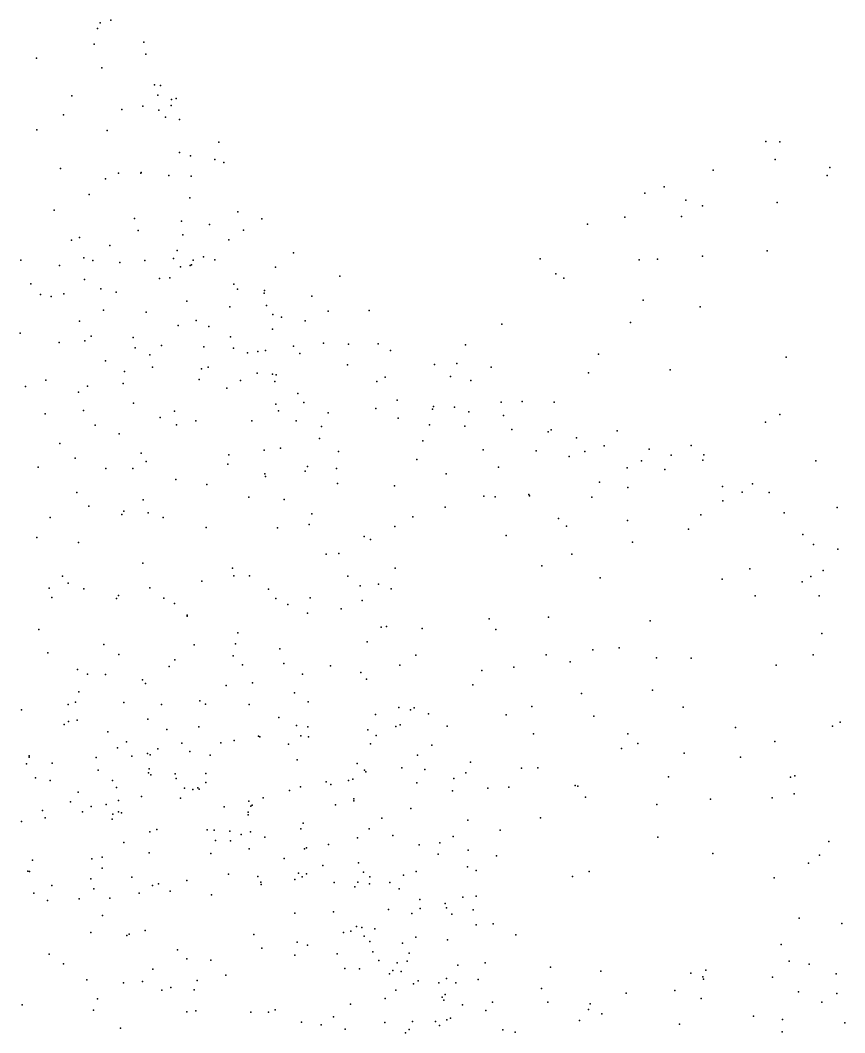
# Model space of a CAD drawing. Header units: metres. Extents: x -25 to 25, y -27.7 to 27.8.
# Drawn here: x 13.024 to 15.662, y 13.891 to 17.13 of the extents above; entities that cross this region are included whole.
import ezdxf

# ---------------------------------------------------------------- set-up
doc = ezdxf.new("R2010")
doc.units = ezdxf.units.M

msp = doc.modelspace()

# ---------------------------------------------------------------- linework, layer by layer
for p in [(13.2789, 17.1221, 7.1758), (13.3129, 17.13, 6.8849), (13.271, 17.1037, 7.3395), (13.26, 17.053, 7.528), (13.4187, 17.0604, 6.2499), (13.0757, 17.0087, 8.0213), (13.4252, 17.0216, 6.5827), (13.2845, 16.9776, 7.6849), (13.4529, 16.9235, 7.4544), (13.4727, 16.9211, 6.1775), (13.1885, 16.8883, 5.3817), (13.4637, 16.8903, 6.8459), (13.5227, 16.8798, 7.3221), (13.4155, 16.8547, 5.8336), (13.5061, 16.8577, 6.641), (13.5079, 16.8766, 6.3474), (13.1615, 16.8279, 8.0688), (13.349, 16.8445, 5.6148), (13.4669, 16.842, 7.6437), (13.4878, 16.8198, 6.0328), (13.5332, 16.8122, 6.9671), (13.0762, 16.7794, 5.2314), (13.3018, 16.7776, 7.9653), (13.6589, 16.7398, 7.2969), (15.4091, 16.7425, -0.9526), (15.4534, 16.7411, -1.197), (13.5332, 16.7066, 6.2145), (13.5687, 16.6961, 7.7189), (13.646, 16.6846, 7.0801), (15.4389, 16.684, -1.4771), (13.1522, 16.6556, 8.2288), (13.6744, 16.6754, 7.5651), (15.6134, 16.6593, -1.6811), (13.2968, 16.6223, 8.1183), (13.3377, 16.6408, 5.616), (13.4093, 16.641, 5.8004), (13.4108, 16.6431, 7.9965), (13.499, 16.6333, 6.0574), (13.5708, 16.6314, 6.671), (15.2408, 16.6502, -0.8192), (15.6057, 16.6334, -0.2618), (15.0835, 16.5974, -0.5725), (13.2435, 16.5726, 5.4921), (13.5665, 16.5616, 6.4462), (15.0218, 16.5772, -0.3574), (15.1526, 16.5542, -1.2612), (13.1317, 16.5223, 5.3357), (15.2068, 16.536, -1.5518), (15.4451, 16.547, -0.1148), (13.3887, 16.496, 8.1248), (13.7192, 16.5172, 7.695), (13.7964, 16.4951, 7.3771), (14.9583, 16.5, -0.7555), (15.1391, 16.5026, -0.0464), (13.4013, 16.4578, 5.887), (13.5395, 16.4869, 7.981), (13.6289, 16.4767, 6.8218), (13.7379, 16.4582, 7.0387), (14.8389, 16.4777, -0.2385), (13.188, 16.4264, 8.3415), (13.2127, 16.4346, 1.7228), (13.5436, 16.4431, 3.8838), (13.691, 16.4277, 3.5365), (13.3106, 16.4091, 1.1964), (13.5255, 16.3929, 6.2671), (15.4137, 16.3924, 0.1053), (13.0254, 16.362, 0.4289), (13.2266, 16.3703, 5.5699), (13.2561, 16.3615, 3.8406), (13.4222, 16.3611, 6.0213), (13.514, 16.3677, 1.7104), (13.5767, 16.3629, 1.2419), (13.6095, 16.3727, 6.6779), (13.6458, 16.3636, 3.3292), (13.8977, 16.3855, 3.9272), (14.6868, 16.3662, -0.5845), (15.0039, 16.3635, -1.3034), (15.0623, 16.3657, -1.6067), (15.2066, 16.3748, 0.1424), (13.149, 16.3452, 0.9154), (13.3422, 16.3545, 3.5276), (13.5364, 16.341, 4.1862), (13.5674, 16.3449, 8.0364), (13.5718, 16.3473, 6.4651), (13.84, 16.3401, 7.3597), (13.2287, 16.3006, 4.0557), (13.4686, 16.3034, 1.9171), (13.5026, 16.3061, 0.9679), (14.0456, 16.3114, 3.6657), (14.7368, 16.3188, 0.0175), (14.7632, 16.3046, -0.8338), (13.0578, 16.2866, 8.4771), (13.2818, 16.271, 0.6807), (13.7064, 16.2851, 6.8422), (13.7182, 16.2691, 7.8756), (13.8055, 16.2655, 1.3135), (13.0882, 16.2525, 5.3114), (13.1229, 16.2464, 3.7001), (13.1632, 16.255, 5.4554), (13.3303, 16.2597, 5.8461), (13.556, 16.2307, 0.72), (13.8035, 16.2569, 7.0515), (13.9562, 16.2473, 3.2417), (15.0164, 16.234, 0.2285), (13.2903, 16.2029, 3.2507), (13.6939, 16.2134, 1.9032), (13.8116, 16.2173, 0.9705), (14.0084, 16.1995, 4.1457), (14.1395, 16.2013, 3.3965), (15.1988, 16.2133, -1.9738), (13.2127, 16.1677, 5.6159), (13.426, 16.196, 0.4873), (13.5864, 16.169, 6.4422), (13.8322, 16.1884, 3.0019), (13.8596, 16.18, 7.3284), (13.9347, 16.1679, 1.6226), (13.5287, 16.1531, 4.4061), (13.6271, 16.1505, 8.0355), (13.8302, 16.1418, 7.6645), (14.564, 16.1576, 0.0025), (14.9761, 16.1635, -1.7046), (13.0235, 16.1285, 8.5294), (13.2298, 16.1042, 4.358), (13.2509, 16.1191, 2.306), (13.3847, 16.1153, 3.0099), (13.6964, 16.117, 6.6121), (13.1475, 16.0989, 5.3589), (13.3909, 16.0815, 0.1696), (13.4753, 16.089, 2.2583), (13.6108, 16.0847, 0.3406), (13.7058, 16.0807, 2.1219), (13.7835, 16.0697, 4.4279), (13.8086, 16.0733, 6.8338), (13.8981, 16.0873, 1.9007), (13.9939, 16.0967, 0.9175), (14.074, 16.0939, 1.2632), (14.1687, 16.0943, 3.0905), (14.2078, 16.0729, 4.0452), (14.448, 16.0913, -0.5231), (13.2961, 16.0402, 5.755), (13.4379, 16.0598, 8.2546), (13.7507, 16.066, 2.7818), (13.9176, 16.0643, 0.638), (14.8739, 16.0612, -1.5399), (15.4742, 16.0518, -2.1732), (13.3575, 16.0058, 5.9137), (13.4464, 16.0203, 2.7517), (13.6039, 16.0151, 6.31), (13.6248, 16.0206, 2.6134), (14.0706, 16.0279, 2.7779), (14.3489, 16.0288, 3.3141), (14.4206, 16.0319, -0.1043), (14.5305, 16.0205, -0.7355), (15.1025, 16.0119, 0.3573), (13.1054, 15.979, 2.5208), (13.5956, 15.981, 0.096), (13.7283, 15.9778, 6.4127), (13.7817, 16.0011, 7.8043), (13.8309, 15.9979, 6.6621), (13.8381, 15.9747, 2.4032), (13.8425, 15.9959, 0.2715), (14.1642, 15.9737, 0.6592), (14.1909, 15.9876, 0.8766), (14.4003, 15.9901, 3.562), (14.465, 15.9776, 0.1076), (14.8414, 16.0016, 0.3431), (13.0407, 15.9579, 5.1276), (13.2094, 15.9404, 8.4328), (13.2385, 15.959, 5.5318), (13.3532, 15.9683, -0.0316), (13.6845, 15.953, 7.9721), (13.9118, 15.9353, 6.7951), (13.9312, 15.907, 7.2614), (14.2298, 15.9148, 2.6331), (14.5619, 15.9084, 3.1435), (14.6297, 15.9105, 0.3479), (14.7319, 15.9084, -1.056), (13.2263, 15.8812, 4.5088), (13.3859, 15.905, 8.2893), (13.517, 15.8791, 8.1576), (13.8411, 15.9014, 7.6279), (13.8495, 15.8801, 6.4437), (14.0085, 15.8741, 2.2601), (14.1616, 15.8879, 4.26), (14.3429, 15.8857, 1.2708), (14.3461, 15.8943, 0.5259), (14.4127, 15.8926, 3.8272), (14.459, 15.8768, 0.8027), (13.1037, 15.8705, -0.262), (13.4709, 15.8589, 6.0188), (13.5854, 15.8481, 6.1246), (13.7643, 15.848, 7.8108), (13.9066, 15.8483, 7.4351), (14.2329, 15.8565, 0.2525), (14.57, 15.865, 3.4855), (15.4078, 15.8436, -2.1963), (15.4538, 15.8682, 0.3503), (13.2627, 15.8344, 5.4348), (13.5237, 15.8355, -0.1219), (13.9873, 15.8304, 0.0619), (14.3328, 15.8353, -0.2215), (14.4455, 15.8318, -0.6516), (14.5968, 15.8204, 0.97), (14.713, 15.8137, 0.7507), (14.7219, 15.8191, 2.8494), (14.9337, 15.8166, 3.0623), (13.15, 15.7763, 8.4288), (13.3401, 15.8071, -0.2276), (13.9814, 15.7917, 6.6126), (14.3115, 15.7842, 1.7014), (14.8028, 15.7945, 3.3211), (13.4105, 15.7453, 5.7868), (13.8036, 15.7548, 6.2594), (13.8565, 15.761, 7.5534), (14.0416, 15.7504, 6.9191), (14.5048, 15.7559, 1.4238), (14.6743, 15.7522, 1.2415), (14.8295, 15.7501, 2.6488), (14.8916, 15.7686, -1.8098), (15.0363, 15.7574, 3.2508), (15.1703, 15.7694, 3.0739), (13.1996, 15.7289, -0.412), (13.4263, 15.7184, 8.1998), (13.6907, 15.7393, 4.5912), (14.292, 15.7242, 4.1606), (14.7802, 15.7347, -1.3497), (15.0112, 15.7207, -1.9907), (15.1059, 15.739, 2.7122), (15.2074, 15.7225, 0.4855), (15.2106, 15.74, -2.1317), (15.5691, 15.7203, -2.2529), (13.0804, 15.7003, 5.0639), (13.2973, 15.6956, 5.3654), (13.3839, 15.6961, 5.5992), (13.6881, 15.7099, 7.8701), (13.8058, 15.6787, -0.224), (13.935, 15.6869, 7.4142), (13.9424, 15.7019, 6.3981), (14.0356, 15.6954, 7.1076), (14.554, 15.7001, -0.7908), (14.9655, 15.6983, 1.1692), (15.0859, 15.6924, 0.7607), (13.5216, 15.6605, 5.8945), (13.8084, 15.6707, 7.6865), (14.0385, 15.6483, 6.5688), (14.3862, 15.6783, 2.2025), (14.8768, 15.6519, 1.5052), (15.3669, 15.6471, 2.8497), (13.2041, 15.6195, 4.5488), (13.6202, 15.6446, 6.0223), (14.2209, 15.6402, -0.2075), (14.9674, 15.6355, 3.527), (15.2701, 15.6381, 1.1157), (15.3338, 15.62, 1.3242), (15.4199, 15.6188, 3.1736), (13.4173, 15.5956, -0.4824), (13.7544, 15.604, 6.1308), (13.8679, 15.5962, 6.2381), (14.5072, 15.607, 2.0418), (14.5429, 15.6054, 3.9391), (14.6511, 15.6127, 1.8118), (14.6527, 15.6089, 2.3557), (14.8519, 15.604, 1.743), (15.272, 15.5928, 1.6282), (13.2431, 15.5749, 5.2062), (13.3546, 15.5591, 8.2037), (13.4328, 15.5545, 4.6105), (13.9562, 15.5513, -0.3505), (14.3827, 15.5723, -0.4924), (15.4682, 15.5542, 1.509), (15.6374, 15.5716, 0.3427), (13.1193, 15.5388, 8.3725), (13.3484, 15.5487, 5.3499), (13.4809, 15.5387, 5.663), (14.2795, 15.5408, 4.2728), (14.7458, 15.5359, 2.0772), (14.9665, 15.5297, 1.98), (15.2012, 15.5479, 3.5478), (13.6184, 15.5071, -0.5426), (13.8465, 15.5058, 7.5883), (13.9481, 15.5163, 7.4365), (14.222, 15.5098, -0.3721), (14.7714, 15.5112, -1.5421), (15.1616, 15.5018, 2.3853), (15.5277, 15.4845, 2.7956), (13.0764, 15.4754, 4.9421), (13.2098, 15.4593, 5.0957), (14.1239, 15.4782, 7.0084), (14.1446, 15.4683, 6.8009), (14.5786, 15.4818, -0.7727), (14.9828, 15.4605, -1.9892), (15.5618, 15.4528, 3.3098), (14.0021, 15.4223, -0.5485), (14.0425, 15.4238, 7.2994), (14.7879, 15.4216, 3.8847), (15.6394, 15.4376, 3.0483), (13.4156, 15.3926, 5.3876), (13.7025, 15.3772, 4.6132), (14.2235, 15.3766, -0.57), (14.6925, 15.3847, -1.0173), (15.3581, 15.3745, 2.1547), (15.5921, 15.3695, 1.8678), (13.1588, 15.3519, 8.3216), (13.1766, 15.3291, 4.9835), (13.6045, 15.335, 5.746), (13.7067, 15.3522, 7.7776), (13.757, 15.3526, -0.8167), (14.0719, 15.3516, 4.5215), (14.1701, 15.3256, 6.7242), (14.8793, 15.346, -1.8379), (15.2692, 15.3423, -2.166), (15.5254, 15.3337, 3.5783), (15.5534, 15.3504, 2.6307), (13.1163, 15.3126, -0.9507), (13.2269, 15.311, -2.698), (13.4376, 15.314, 4.574), (13.8177, 15.3096, 6.0493), (14.1116, 15.3207, 6.533), (14.2101, 15.3113, -0.7871), (13.1246, 15.2828, -2.9907), (13.3314, 15.2796, -3.0837), (13.3383, 15.2893, 5.1793), (13.4825, 15.2811, 8.0592), (13.5173, 15.2641, -2.7689), (13.8412, 15.2802, 7.6172), (13.8792, 15.2605, 4.6338), (13.9514, 15.2821, 7.4698), (14.1176, 15.2735, 7.165), (15.3754, 15.2887, 3.7559), (15.5799, 15.2883, -2.2402), (13.558, 15.2262, -3.0148), (13.9426, 15.2335, -1.0575), (14.0503, 15.2471, 6.3421), (13.5578, 15.2235, -0.9982), (14.5234, 15.2147, -0.9464), (14.714, 15.2205, -1.309), (15.0388, 15.2083, -2.0022), (13.0834, 15.1811, 4.241), (13.72, 15.1698, -1.138), (14.1786, 15.1886, 6.5912), (14.1958, 15.1899, 6.9532), (14.3095, 15.1837, 4.5556), (14.5448, 15.1812, 4.342), (15.5886, 15.1682, 2.21), (13.2914, 15.1325, 8.2742), (13.5796, 15.1317, 5.5528), (13.7119, 15.1346, 5.8177), (14.134, 15.1412, 6.4265), (13.1121, 15.1059, 4.8332), (13.3388, 15.1012, 5.1143), (13.7052, 15.096, 7.8631), (13.8537, 15.1192, 5.9993), (14.2891, 15.0983, -1.1832), (14.7061, 15.0992, -3.0242), (14.856, 15.116, -2.7286), (14.9401, 15.1225, 4.0591), (15.5609, 15.0995, 3.8558), (13.5183, 15.0833, 8.103), (13.7348, 15.0681, -3.1151), (13.8668, 15.0721, -1.2754), (14.0165, 15.0645, 6.1598), (14.2381, 15.0669, 4.7166), (14.7833, 15.0775, -1.5842), (15.0588, 15.0906, -2.957), (15.1701, 15.0892, 4.0477), (15.4425, 15.067, -2.167), (13.2065, 15.0527, -3.3589), (13.2387, 15.0375, -2.3242), (13.2967, 15.0363, 4.4022), (13.5003, 15.0627, 5.3685), (13.927, 15.0378, 7.5521), (14.1131, 15.0433, 6.292), (14.5009, 15.05, 4.534), (14.6027, 15.06, -2.7161), (13.4146, 15.0195, -3.3838), (13.4247, 15.0077, 5.2196), (13.6828, 15.0016, -2.408), (13.7669, 15.0106, 4.8091), (14.1312, 15.0215, 7.2329), (14.4719, 15.0038, -3.0104), (13.2113, 14.9814, 4.8098), (13.9013, 14.9779, -3.0227), (14.819, 14.9758, -2.4185), (15.0469, 14.9869, -3.2088), (13.1773, 14.9409, 8.3755), (13.2006, 14.9484, 4.1478), (13.3544, 14.9469, 5.0016), (13.4751, 14.9409, -7.6823), (13.5979, 14.9523, 5.5454), (13.6166, 14.9421, 8.0872), (13.7558, 14.9407, 7.9127), (13.9442, 14.9492, -2.6344), (14.6607, 14.9341, -3.3656), (13.0275, 14.9233, -2.3241), (14.1602, 14.9083, -2.9148), (14.2346, 14.9311, 7.1105), (14.2719, 14.9235, 6.5826), (14.284, 14.9301, 6.7793), (14.3302, 14.9105, -2.5938), (14.5784, 14.9082, -2.3657), (14.8592, 14.9037, 4.295), (15.1442, 14.9319, -2.4227), (13.1644, 14.8766, 4.572), (13.1774, 14.8867, -7.9831), (13.2058, 14.8904, -7.5475), (13.4321, 14.8942, -2.2206), (13.5945, 14.8693, -8.0771), (13.8509, 14.8989, 7.7234), (13.907, 14.8731, -2.4119), (13.9435, 14.8689, 7.5998), (14.225, 14.8706, -3.1818), (14.2392, 14.8762, 6.367), (14.3893, 14.8712, -1.4268), (15.6219, 14.8716, 4.1115), (15.6465, 14.8841, -2.1771), (13.3034, 14.8536, 4.7088), (13.4925, 14.8607, 8.2421), (13.7854, 14.839, 5.7535), (13.7903, 14.8374, 4.9269), (13.9214, 14.8403, 5.8878), (13.9462, 14.8373, -3.2506), (14.1352, 14.8597, 4.9005), (14.1622, 14.8421, 6.1606), (14.6653, 14.8468, 4.5191), (14.968, 14.8469, -1.8069), (15.312, 14.8672, -3.1268), (13.3634, 14.8211, 8.3272), (13.5405, 14.8176, 4.8001), (13.6649, 14.818, 5.6344), (13.7077, 14.8256, -7.4445), (13.8821, 14.8135, -7.6871), (14.1441, 14.8146, -2.4398), (14.3405, 14.8108, 6.9375), (15, 14.816, -3.4817), (15.4375, 14.8228, -2.8595), (13.052, 14.7766, -3.4384), (13.0521, 14.7727, -1.1653), (13.3346, 14.802, -8.2136), (13.3801, 14.7758, 4.4338), (13.4311, 14.7843, 4.5986), (13.4392, 14.7797, -3.5033), (13.4641, 14.7986, 4.9654), (13.5663, 14.79, 5.4073), (13.6313, 14.7788, 8.1459), (14.2941, 14.7791, 7.1389), (14.947, 14.7999, -2.1412), (15.1474, 14.7853, -1.9916), (15.3279, 14.7722, -2.4011), (13.0432, 14.7512, 3.8958), (13.1258, 14.7533, 4.1415), (13.2659, 14.771, 4.2376), (13.9097, 14.7641, -2.1944), (14.1019, 14.7517, 7.4631), (14.4645, 14.7567, -3.7885), (13.2723, 14.7311, 4.059), (13.4337, 14.7219, 4.1046), (13.4362, 14.735, 4.2615), (13.4408, 14.7157, 3.9488), (13.5192, 14.7195, -7.2271), (13.6177, 14.7204, -2.0424), (14.1251, 14.731, -3.4572), (14.1289, 14.7256, -2.0211), (14.2441, 14.7379, -3.8598), (14.3175, 14.7327, -4.1732), (14.4497, 14.7218, 4.7999), (14.6272, 14.7367, -3.954), (14.6796, 14.7385, -1.612), (15.0973, 14.7095, 4.355), (15.4883, 14.7079, -2.6469), (15.5019, 14.7122, -2.2886), (13.0721, 14.7066, -7.2756), (13.1187, 14.698, -8.3502), (13.3186, 14.6977, 3.8399), (13.3316, 14.6752, -1.2865), (13.5226, 14.7044, 4.4056), (13.617, 14.6913, -1.5201), (13.9206, 14.6772, -8.1794), (14.0021, 14.6938, -7.5452), (14.0172, 14.6844, 5.8738), (14.074, 14.6974, -1.7875), (14.0874, 14.7021, -3.6665), (14.292, 14.6907, -1.5974), (14.4113, 14.7045, 6.7606), (14.5868, 14.6764, -4.2535), (14.7995, 14.6815, -1.8067), (14.8076, 14.6795, 4.479), (13.2085, 14.6602, 3.7217), (13.4112, 14.6462, 3.5592), (13.5492, 14.6732, 3.777), (13.5762, 14.6685, 4.2395), (13.5916, 14.674, 4.971), (13.5961, 14.6702, 4.0377), (13.801, 14.6421, -3.9156), (13.8854, 14.6652, -4.2207), (14.4064, 14.6641, 7.0108), (14.5193, 14.6735, -1.8852), (14.8325, 14.6439, -4.1291), (15.4294, 14.6422, -3.2229), (15.4999, 14.6553, -3.0195), (13.1839, 14.6297, -3.5262), (13.2501, 14.6145, 4.2101), (13.2981, 14.6206, -8.657), (13.3375, 14.6335, 4.6269), (13.5366, 14.6412, -8.5316), (13.6755, 14.6137, -3.6763), (13.755, 14.632, 3.8392), (13.7614, 14.6159, 4.0096), (13.7659, 14.6191, 8.0659), (14.0323, 14.6203, 7.7162), (14.0904, 14.6391, -4.4281), (14.0906, 14.6321, -7.9317), (15.0599, 14.621, -3.7629), (15.232, 14.6384, -3.4921), (13.0949, 14.6016, -8.7195), (13.1036, 14.5786, -8.9683), (13.2228, 14.5977, 8.3923), (13.3202, 14.5896, 3.44), (13.3382, 14.5978, -2.028), (13.3479, 14.5943, -7.0974), (13.7526, 14.5878, 4.1931), (13.7528, 14.5964, -7.1588), (14.2736, 14.6081, 6.1861), (14.6878, 14.5786, 4.6394), (13.0274, 14.567, 3.6635), (13.3177, 14.5736, -8.8898), (13.9288, 14.561, 7.939), (14.1803, 14.5768, 7.5245), (14.4556, 14.5704, 6.8715), (13.4383, 14.5337, 8.3364), (13.4601, 14.5411, 4.8118), (13.6219, 14.5393, -4.0854), (13.6443, 14.5384, 5.313), (13.6944, 14.5358, 8.1849), (13.7303, 14.5251, 5.0289), (13.7599, 14.5333, 4.7655), (13.8057, 14.5166, 4.4299), (13.9214, 14.5429, 3.7708), (14.103, 14.5139, -8.2311), (14.1402, 14.5425, -7.477), (14.2154, 14.5222, 6.019), (14.4085, 14.5186, 6.4317), (14.5593, 14.5391, -4.4742), (15.0634, 14.516, -4.0664), (13.355, 14.4988, -9.2184), (13.6481, 14.506, 4.9588), (13.6962, 14.5041, 3.377), (13.939, 14.4817, 3.589), (14.0102, 14.4931, -7.2131), (14.2999, 14.4922, -4.6089), (14.3656, 14.4984, 7.3142), (15.6108, 14.5025, -2.6654), (13.2855, 14.4527, 8.378), (13.4359, 14.4666, 3.2642), (13.6336, 14.4638, -8.9345), (13.7558, 14.479, -8.7259), (13.9334, 14.4795, -8.5307), (14.3609, 14.4615, 6.2676), (14.4572, 14.4744, 6.6097), (14.5476, 14.4565, 4.7926), (15.2395, 14.4638, -3.7915), (15.5803, 14.4589, -3.0068), (13.0623, 14.443, -1.3182), (13.2523, 14.4474, -9.4944), (13.2856, 14.4177, -1.7716), (13.8678, 14.4477, 5.6575), (13.9915, 14.4262, 5.7577), (14.1063, 14.4338, 5.863), (14.4545, 14.4213, 7.1316), (15.5459, 14.4329, -3.2209), (13.0475, 14.4076, 3.9309), (13.0529, 14.4062, -2.1055), (13.2494, 14.3833, 3.2395), (13.3806, 14.3879, 4.6706), (13.6903, 14.3982, 8.2542), (13.7837, 14.3906, 5.2069), (13.9135, 14.4013, -4.6399), (13.9258, 14.3892, 4.5378), (13.9397, 14.3995, 5.011), (14.1215, 14.4039, -4.6856), (14.142, 14.3898, 7.8404), (14.2502, 14.3943, -8.1106), (14.2904, 14.407, 7.5521), (14.4818, 14.4096, 6.8469), (14.7901, 14.391, -4.4848), (14.8443, 14.4068, 4.5634), (15.4362, 14.3861, 4.4412), (13.125, 14.3617, -3.6627), (13.259, 14.3511, -3.8892), (13.4462, 14.3619, 8.3575), (13.4662, 14.3669, -4.2222), (13.556, 14.3775, 3.2106), (13.7928, 14.3726, 5.54), (13.794, 14.3645, 3.3036), (13.9017, 14.3814, 8.1136), (14.0282, 14.3717, 4.2726), (14.0938, 14.3579, 3.6142), (14.1037, 14.372, 4.0917), (14.1414, 14.3666, 3.8692), (14.2064, 14.3717, -7.2225), (14.2361, 14.3508, -8.3188), (13.0674, 14.3373, -1.547), (13.2116, 14.3193, -9.744), (13.3098, 14.3208, 4.359), (13.4041, 14.337, -6.9474), (13.5027, 14.3431, -9.3797), (13.6359, 14.332, -9.2103), (14.4395, 14.3248, 7.3041), (14.4821, 14.3274, 6.9775), (13.1108, 14.3141, 3.2754), (14.3017, 14.3172, 4.9345), (14.3027, 14.2879, 6.1471), (14.3832, 14.3045, -7.8423), (14.3875, 14.2898, 7.5151), (13.2869, 14.2661, 8.3961), (13.902, 14.2732, 5.1168), (14.0257, 14.2775, 4.5784), (14.2013, 14.2848, 3.7396), (14.2763, 14.2716, 7.7503), (14.4047, 14.2704, 6.3784), (14.473, 14.2835, -7.6156), (15.5155, 14.2574, -3.7035), (14.0991, 14.2303, 5.796), (14.1164, 14.2272, 8.0369), (14.1576, 14.2231, 4.3013), (14.4822, 14.2355, 6.7376), (14.5367, 14.2393, -7.3307), (15.6526, 14.2402, -3.3932), (13.2493, 14.2112, -4.1535), (13.364, 14.2022, 3.9658), (13.3715, 14.2057, 3.1062), (13.4229, 14.2182, -9.6714), (13.771, 14.2046, 8.3016), (14.0583, 14.2115, 4.9541), (14.0808, 14.2151, -4.7841), (14.1242, 14.2, -8.7399), (14.2888, 14.1961, -8.5088), (14.6096, 14.2037, -4.7131), (13.797, 14.1616, -9.2317), (13.9098, 14.1804, 5.4426), (13.9431, 14.1709, 3.2696), (14.1423, 14.1825, 4.4593), (14.2468, 14.1771, 7.8911), (14.3905, 14.1881, -8.2401), (15.4583, 14.1733, 4.5164), (13.1155, 14.1418, -9.9765), (13.5266, 14.1556, -4.5217), (13.5565, 14.1276, 3.0865), (13.9019, 14.1387, -6.8725), (14.0377, 14.1428, 5.2442), (14.1518, 14.15, 4.808), (14.268, 14.1453, 4.1328), (13.1618, 14.1108, 3.1513), (13.448, 14.0945, 4.2465), (13.6331, 14.1233, -6.8599), (14.0617, 14.0965, 5.6119), (14.1085, 14.0952, 8.1187), (14.1706, 14.1218, 4.9883), (14.229, 14.1146, 3.544), (14.2612, 14.1197, -4.8342), (14.4238, 14.1068, 7.5897), (14.5109, 14.1141, 7.1175), (14.7196, 14.1002, -7.5075), (15.4836, 14.1194, -5.0589), (15.5481, 14.1103, -4.8155), (13.2365, 14.0597, -6.8408), (13.6818, 14.0747, -9.4988), (14.2053, 14.0794, 5.9032), (14.2153, 14.0897, 4.5734), (14.242, 14.0862, 4.3484), (14.3872, 14.064, -6.9073), (14.489, 14.0609, 6.819), (14.8814, 14.0877, 4.6583), (15.1695, 14.0812, -4.3568), (15.2078, 14.0691, -4.8612), (15.2101, 14.0618, -5.3812), (15.2173, 14.091, -5.0747), (15.4306, 14.0685, -5.4071), (15.6336, 14.079, -5.3179), (13.3538, 14.0508, -4.4347), (13.4149, 14.0547, 8.4612), (13.477, 14.0272, 3.8341), (13.5053, 14.0356, 4.0465), (13.5797, 14.028, 8.4416), (13.5895, 14.0574, 4.6492), (14.2257, 14.0269, 5.3405), (14.2813, 14.0476, 5.1169), (14.2967, 14.0564, 6.2084), (14.3631, 14.0507, 6.3674), (14.4168, 14.0499, 6.5157), (14.691, 14.0325, 4.7717), (13.2707, 13.9986, 8.4747), (14.1914, 13.9998, 5.5559), (14.3737, 14.0043, 3.8063), (14.3783, 13.9945, 5.2285), (14.3831, 14.0132, 5.004), (14.9627, 14.0175, -5.0707), (15.1176, 14.0259, 4.6065), (15.2026, 14.0007, -4.5712), (15.514, 14.0216, -7.202), (15.6365, 14.0161, -7.3888), (13.0297, 13.9799, 8.4381), (13.2581, 13.9633, 3.7355), (13.8389, 13.9638, -9.3777), (14.0804, 13.9823, 3.3038), (14.4383, 13.9794, 4.828), (14.5343, 13.9886, 7.2085), (14.712, 13.9888, -7.8361), (14.8421, 13.9651, -7.2349), (14.8474, 13.9833, -4.7648), (15.5879, 13.9882, -5.616), (13.5564, 13.957, 3.0676), (13.5848, 13.961, 4.3881), (13.7609, 13.9562, 3.1146), (13.8175, 13.9561, 8.3775), (14.0258, 13.941, -9.156), (14.3886, 13.9317, 3.9725), (14.3998, 13.9373, 4.4429), (14.5135, 13.9614, 4.8744), (14.8129, 13.9298, -5.2841), (14.8848, 13.9509, -7.4579), (15.3693, 13.9441, -5.7431), (15.4623, 13.9333, -6.7934), (13.3446, 13.9049, 3.0763), (13.9233, 13.9243, 3.1927), (13.9863, 13.9161, 4.7677), (14.0634, 13.9024, 8.2429), (14.1898, 13.9229, 8.1021), (14.2679, 13.9013, 6.1754), (14.2786, 13.9263, 3.5363), (14.3524, 13.9262, 7.8733), (14.3645, 13.9143, 6.4449), (14.5672, 13.9003, 4.7252), (15.1327, 13.9179, -5.7304), (15.6616, 13.9228, -5.8429), (14.2563, 13.8906, 5.8156), (14.6068, 13.8929, 5.0167), (15.4614, 13.8933, -4.2916)]:
    msp.add_point(p)

doc.saveas('drawing.dxf')
